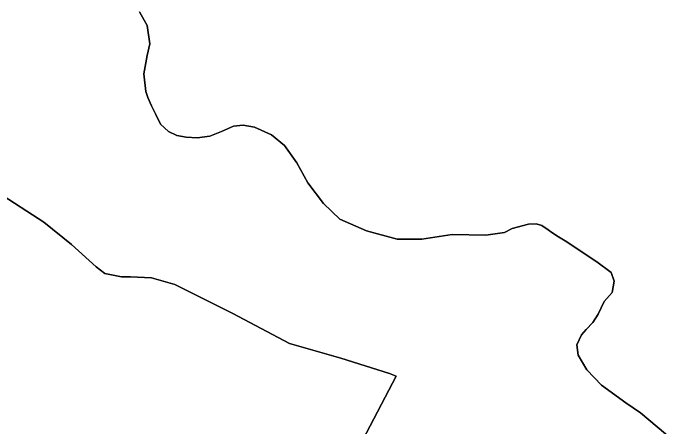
# Model space of a CAD drawing. Extents: x 542555 to 550520, y 1840485 to 1846995.
# Drawn here: x 545214 to 545852, y 1842595 to 1842996 of the extents above; entities that cross this region are included whole.
import ezdxf

# ---------------------------------------------------------------- set-up
doc = ezdxf.new("R2010")
doc.units = 0
doc.layers.add('Level 30', color=7, linetype='Continuous')

msp = doc.modelspace()

# ---------------------------------------------------------------- linework, layer by layer
at = {"layer": 'Level 30'}
for points in [[(545336.09, 1842996.97), (545340.59, 1842988.93), (545343.54, 1842983.67), (545345.94, 1842966.11), (545343.49, 1842954.73), (545340.2, 1842936.8), (545342.25, 1842919.77), (545344.03, 1842914.19), (545347.79, 1842905.92), (545351.73, 1842897.51), (545356.34, 1842888.39), (545363.9, 1842881.21), (545372.19, 1842877.41), (545381.03, 1842875.8), (545391.88, 1842875.16), (545403.87, 1842876.68), (545415.36, 1842881.2), (545426.98, 1842886.25), (545436.2, 1842887.39), (545447.02, 1842885.39), (545463.51, 1842878.04), (545476.31, 1842867.84), (545488.21, 1842850.84), (545498.55, 1842831.72), (545513.99, 1842811.69), (545529.52, 1842796.51), (545555.41, 1842785.4), (545584.97, 1842777.31), (545608.92, 1842777.29), (545638.1, 1842781.64), (545670.76, 1842781.18), (545688.67, 1842783.75), (545696.09, 1842787.42), (545711.79, 1842791.62), (545719.29, 1842792.16), (545724.91, 1842790.37), (545730.86, 1842786.33), (545734.44, 1842783.74), (545740.91, 1842779.58), (545749, 1842774.57), (545763.81, 1842764.58), (545777.96, 1842755.29), (545791.7, 1842744.94), (545794.88, 1842736.52), (545792.79, 1842725.77), (545785.06, 1842716.97), (545779.37, 1842704.82), (545774.05, 1842696.53), (545767.52, 1842689.98), (545763.07, 1842684.67), (545758.74, 1842674.96), (545760.03, 1842665.16), (545768.41, 1842651.01), (545782.56, 1842636.03), (545805.93, 1842618.96), (545820.11, 1842609.33), (545836.15, 1842595.74), (545852.34, 1842582.33)], [(545852.34, 1842582.33), (545836.15, 1842595.74), (545820.11, 1842609.33), (545805.93, 1842618.96), (545782.56, 1842636.03), (545768.41, 1842651.01), (545760.03, 1842665.16), (545758.74, 1842674.96), (545763.07, 1842684.67), (545767.52, 1842689.98), (545774.05, 1842696.53), (545779.37, 1842704.82), (545785.06, 1842716.97), (545792.79, 1842725.77), (545794.88, 1842736.52), (545791.7, 1842744.94), (545777.96, 1842755.29), (545763.81, 1842764.58), (545749, 1842774.57), (545740.91, 1842779.58), (545734.44, 1842783.74), (545730.86, 1842786.33), (545724.91, 1842790.37), (545719.29, 1842792.16), (545711.79, 1842791.62), (545696.09, 1842787.42), (545688.67, 1842783.75), (545670.76, 1842781.18), (545638.1, 1842781.64), (545608.92, 1842777.29), (545584.97, 1842777.31), (545555.41, 1842785.4), (545529.52, 1842796.51), (545513.99, 1842811.69), (545498.55, 1842831.72), (545488.21, 1842850.84), (545476.31, 1842867.84), (545463.51, 1842878.04), (545447.02, 1842885.39), (545436.2, 1842887.39), (545426.98, 1842886.25), (545415.36, 1842881.2), (545403.87, 1842876.68), (545391.88, 1842875.16), (545381.03, 1842875.8), (545372.19, 1842877.41), (545363.9, 1842881.21), (545356.34, 1842888.39), (545351.73, 1842897.51), (545347.79, 1842905.92), (545344.03, 1842914.19), (545342.25, 1842919.77), (545340.2, 1842936.8), (545343.49, 1842954.73), (545345.94, 1842966.11), (545343.54, 1842983.67), (545340.5867, 1842988.9423), (545336.09, 1842996.97)], [(545198.36, 1842822.51), (545243.5, 1842793.48), (545270.37, 1842771.97), (545294.01, 1842750.46), (545302.61, 1842744.01), (545318.73, 1842740.78), (545327.33, 1842740.78), (545347.75, 1842739.71), (545370.32, 1842733.26), (545426.2, 1842705.3), (545481.02, 1842676.26), (545530.46, 1842662.28), (545577.74, 1842647.23), (545584.17, 1842644.84), (545551.75, 1842583.42)], [(545551.75, 1842583.42), (545584.17, 1842644.84), (545577.74, 1842647.23), (545530.46, 1842662.28), (545481.02, 1842676.26), (545426.2, 1842705.3), (545370.32, 1842733.26), (545347.75, 1842739.71), (545327.33, 1842740.78), (545318.73, 1842740.78), (545302.61, 1842744.01), (545294.01, 1842750.46), (545270.37, 1842771.97), (545243.5, 1842793.48), (545198.36, 1842822.51)]]:
    msp.add_lwpolyline(points, dxfattribs=at)

doc.saveas('drawing.dxf')
